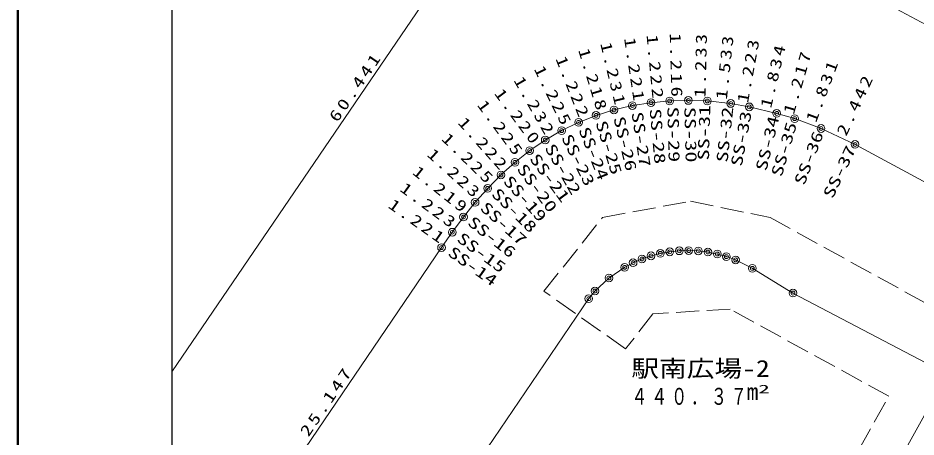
# Model space of a CAD drawing. Units: millimetres at full size, sheet at 1:500; details may follow other scales. Extents: x 56386042 to 56854500, y 25771750 to 26117216.
# Drawn here: x 56390000 to 56448392, y 25920719 to 25947938 of the extents above; entities that cross this region are included whole.
import ezdxf
from ezdxf.enums import TextEntityAlignment as Align

# ---------------------------------------------------------------- set-up
doc = ezdxf.new("R2010")
doc.units = ezdxf.units.MM
doc.header["$LTSCALE"] = 500
doc.header["$PDMODE"] = 32
doc.header["$PDSIZE"] = 250
doc.linetypes.add('USER1', pattern=[4, 3, -1])
doc.layers.add('レイヤ1', color=7, linetype='Continuous', lineweight=13)
doc.styles.add('ＭＳ ゴシック', font='')
doc.styles.get('ＭＳ ゴシック').set_extended_font_data('MS Gothic')

msp = doc.modelspace()

# ---------------------------------------------------------------- linework, layer by layer
at = {"layer": 'レイヤ1', "lineweight": 50}
msp.add_line((56390000, 26110000), (56390000, 25790000), dxfattribs=at)
at = {"layer": 'レイヤ1', "lineweight": 25}
msp.add_line((56400000, 26100000), (56400000, 25800000), dxfattribs=at)
at = {"layer": 'レイヤ1'}
for p, q in [((56400000, 25924960.6), (56424709, 25961164)), ((56425137, 25960313), (56489086, 25926013)), ((56428751, 25941965), (56429949, 25942250)), ((56429949, 25942250), (56431156, 25942434)), ((56431156, 25942434), (56432373, 25942548)), ((56432373, 25942548), (56433589, 25942580)), ((56433589, 25942580), (56434822, 25942548)), ((56434822, 25942548), (56436346, 25942385)), ((56436346, 25942385), (56437549, 25942164)), ((56437549, 25942164), (56439333, 25941739)), ((56426450, 25941159), (56427586, 25941610)), ((56427586, 25941610), (56428751, 25941965)), ((56439333, 25941739), (56440502, 25941401)), ((56425350, 25940621), (56426450, 25941159)), ((56440502, 25941401), (56442217, 25940759)), ((56424281, 25940009), (56425350, 25940621)), ((56442217, 25940759), (56444428, 25939723)), ((56423271, 25939325), (56424281, 25940009)), ((56444428, 25939723), (56468647, 25926610)), ((56422314, 25938560), (56423271, 25939325)), ((56421403, 25937745), (56422314, 25938560)), ((56420545, 25936871), (56421403, 25937745)), ((56419725, 25935964), (56420545, 25936871)), ((56418968, 25935008), (56419725, 25935964)), ((56418241, 25934024), (56418968, 25935008)), ((56417539, 25933025), (56418241, 25934024)), ((56403394, 25912233), (56417539, 25933025)), ((56432377, 25932748), (56431766, 25932645)), ((56432999, 25932814), (56432377, 25932748)), ((56433613, 25932830), (56432999, 25932814)), ((56434238, 25932809), (56433613, 25932830)), ((56434858, 25932733), (56434238, 25932809)), ((56435471, 25932606), (56434858, 25932733)), ((56430570, 25932285), (56429999, 25932038)), ((56431163, 25932487), (56430570, 25932285)), ((56431766, 25932645), (56431163, 25932487)), ((56436063, 25932434), (56435471, 25932606)), ((56436661, 25932223), (56436063, 25932434)), ((56437746, 25931676), (56436661, 25932223)), ((56429454, 25931744), (56428423, 25931048)), ((56429999, 25932038), (56429454, 25931744)), ((56440392, 25930067), (56437746, 25931676)), ((56428423, 25931048), (56427512, 25930198)), ((56427512, 25930198), (56427114, 25929707)), ((56449484, 25925300), (56440392, 25930067)), ((56427114, 25929707), (56401976, 25892793)), ((56444288, 25913759), (56449912, 25923903))]:
    msp.add_line(p, q, dxfattribs=at)
at = {"layer": 'レイヤ1', "linetype": 'USER1'}
for p, q in [((56428013.6, 25934975.8), (56433736.7, 25936039.4)), ((56433736.7, 25936039.4), (56438902.7, 25934975.8)), ((56424192.9, 25930194.4), (56428013.6, 25934975.8)), ((56438902.7, 25934975.8), (56453185.1, 25927125.6)), ((56429510.8, 25926446.5), (56424192.9, 25930194.4)), ((56431283.4, 25928725.6), (56429510.8, 25926446.5)), ((56436297.4, 25929029.5), (56431283.4, 25928725.6)), ((56446617.6, 25923368.2), (56436297.4, 25929029.5)), ((56439834.9, 25911194.3), (56446617.6, 25923368.2))]:
    msp.add_line(p, q, dxfattribs=at)
at = {"layer": 'レイヤ1'}
for centre in [(56431156, 25942434), (56432373, 25942548), (56433589, 25942580), (56434822, 25942548), (56436346, 25942385), (56428751, 25941965), (56429949, 25942250), (56437549, 25942164), (56427586, 25941610), (56439333, 25941739), (56440502, 25941401), (56425350, 25940621), (56426450, 25941159), (56442217, 25940759), (56424281, 25940009), (56444428, 25939723), (56423271, 25939325), (56422314, 25938560), (56421403, 25937745), (56420545, 25936871), (56419725, 25935964), (56418968, 25935008), (56418241, 25934024), (56417539, 25933025), (56431163, 25932487), (56431766, 25932645), (56432377, 25932748), (56432999, 25932814), (56433613, 25932830), (56434238, 25932809), (56434858, 25932733), (56435471, 25932606), (56436063, 25932434), (56429999, 25932038), (56430570, 25932285), (56436661, 25932223), (56429454, 25931744), (56437746, 25931676), (56428423, 25931048), (56427512, 25930198), (56427114, 25929707), (56440392, 25930067)]:
    msp.add_circle(centre, 250, dxfattribs=at)
for p in [(56432373, 25942548), (56433589, 25942580), (56434822, 25942548), (56428751, 25941965), (56429949, 25942250), (56431156, 25942434), (56436346, 25942385), (56437549, 25942164), (56427586, 25941610), (56439333, 25941739), (56440502, 25941401), (56426450, 25941159), (56442217, 25940759), (56425350, 25940621), (56424281, 25940009), (56444428, 25939723), (56423271, 25939325), (56422314, 25938560), (56421403, 25937745), (56420545, 25936871), (56419725, 25935964), (56418968, 25935008), (56418241, 25934024), (56417539, 25933025), (56431766, 25932645), (56432377, 25932748), (56432999, 25932814), (56433613, 25932830), (56434238, 25932809), (56434858, 25932733), (56435471, 25932606), (56429999, 25932038), (56430570, 25932285), (56431163, 25932487), (56436063, 25932434), (56436661, 25932223), (56429454, 25931744), (56437746, 25931676), (56428423, 25931048), (56427114, 25929707), (56427512, 25930198), (56440392, 25930067)]:
    msp.add_point(p, dxfattribs=at)

# ---------------------------------------------------------------- texts
at = {"layer": 'レイヤ1', "style": 'ＭＳ ゴシック', "width": 1.45}
for s, rotation, p in [('SS-29', 271.507, (56431997.6, 25942168.5)), ('SS-30', 271.507, (56433102.8, 25942147)), ('SS-31', 88.513, (56435146.9, 25938672)), ('SS-32', 83.895, (56436353.7, 25938504.4)), ('SS-26', 283.382, (56428499.1, 25941400.3)), ('SS-27', 278.668, (56429671, 25941758.4)), ('SS-28', 275.351, (56430843.5, 25942002.6)), ('SS-33', 79.59, (56437276.5, 25938218)), ('SS-34', 76.6, (56438876.7, 25937901.9)), ('SS-24', 291.653, (56426227.2, 25940605.6)), ('SS-25', 286.947, (56427335.6, 25941079.6)), ('SS-35', 73.874, (56439868.6, 25937516.2)), ('SS-23', 296.063, (56425109.3, 25940081.3)), ('SS-36', 69.477, (56441333.8, 25936942.3)), ('SS-22', 299.791, (56424028.6, 25939396.7)), ('SS-21', 306.377, (56423041, 25938662.3)), ('SS-37', 64.894, (56443174.4, 25936063.3)), ('SS-20', 306.377, (56422215.9, 25937997.3)), ('SS-19', 311.816, (56421334.9, 25937154.4)), ('SS-18', 315.529, (56420571.9, 25936292.6)), ('SS-17', 317.884, (56419838.7, 25935361.2)), ('SS-16', 321.626, (56419033.6, 25934373.6)), ('SS-15', 323.542, (56418340.6, 25933299.3)), ('SS-14', 324.904, (56417756, 25932375.2))]:
    msp.add_text(s, height=733.1, rotation=rotation, dxfattribs=at).set_placement(p, align=Align.BOTTOM_LEFT)
at = {"layer": 'レイヤ1', "style": 'ＭＳ ゴシック'}
for s, height, width, p in [('駅南広場-2', 1100, 1.2, (56429883.7, 25924292.2)), ('2', 549.9, 2, (56438133.7, 25923392.2))]:
    msp.add_text(s, height=height, dxfattribs=dict(at, width=width)).set_placement(p, align=Align.BOTTOM_LEFT)
msp.add_text('m', height=1100, dxfattribs=at).set_placement((56437383.7, 25922792.2), align=Align.BOTTOM_LEFT)
at = {"layer": 'レイヤ1', "char_height": 733.1, "attachment_point": 7, "style": 'ＭＳ ゴシック'}
for s, insert, rotation in [('\\T1.29;\\W1.35;1.222', (56430856.3, 25946825.2), 275.351), ('\\T1.29;\\W1.35;1.216', (56432365.4, 25946949.3), 271.507), ('\\T1.29;\\W1.35;1.233', (56434710.5, 25942751), 88.513), ('\\T1.29;\\W1.35;1.533', (56436102.4, 25942612.2), 83.895), ('\\T1.29;\\W1.35;1.231', (56427845.2, 25946272.3), 283.382), ('\\T1.29;\\W1.35;1.221', (56429395.1, 25946616.4), 278.668), ('\\T1.29;\\W1.35;1.223', (56437475.4, 25942380.9), 79.59), ('\\T1.29;\\W1.35;1.218', (56426407.7, 25945850.7), 286.947), ('\\T1.29;\\W1.35;1.834', (56438973.7, 25942030.2), 76.6), ('\\T1.29;\\W1.35;1.217', (56440453.4, 25941623.3), 73.874), ('\\T1.3;\\W1.35;60.441', (56410780, 25941110.1), 55.686), ('\\T1.29;\\W1.35;1.222', (56424929.7, 25945289.5), 291.653), ('\\T1.29;\\W1.35;1.831', (56441897.9, 25941092), 69.477), ('\\T1.29;\\W1.35;1.225', (56423517.7, 25944622.9), 296.063), ('\\T1.29;\\W1.35;1.232', (56422195.5, 25943885.1), 299.791), ('\\T1.29;\\W1.35;2.442', (56443860.1, 25940210), 64.894), ('\\T1.29;\\W1.35;1.220', (56420926.7, 25943021.6), 306.377), ('\\T1.29;\\W1.35;1.225', (56419809.1, 25942272.5), 306.377), ('\\T1.29;\\W1.35;1.222', (56418552.2, 25941098.4), 311.816), ('\\T1.29;\\W1.35;1.225', (56417483.8, 25940033.6), 315.529), ('\\T1.29;\\W1.35;1.223', (56416535.8, 25938997.4), 317.884), ('\\T1.29;\\W1.35;1.219', (56415586.6, 25937825.5), 321.626), ('\\T1.29;\\W1.35;1.223', (56414768.5, 25936728.5), 323.542), ('\\T1.29;\\W1.35;1.221', (56414002.5, 25935645.2), 324.904), ('\\T1.3;\\W1.35;25.147', (56408894.9, 25920674.5), 55.772)]:
    msp.add_mtext(s, dxfattribs=dict(at, insert=insert, rotation=rotation))
at = {"layer": 'レイヤ1', "insert": (56429883.7, 25922792.2), "char_height": 1100, "attachment_point": 7, "style": 'ＭＳ ゴシック'}
msp.add_mtext('\\T1.23;\\W0.7;４４０．３７', dxfattribs=at)

doc.saveas('drawing.dxf')
